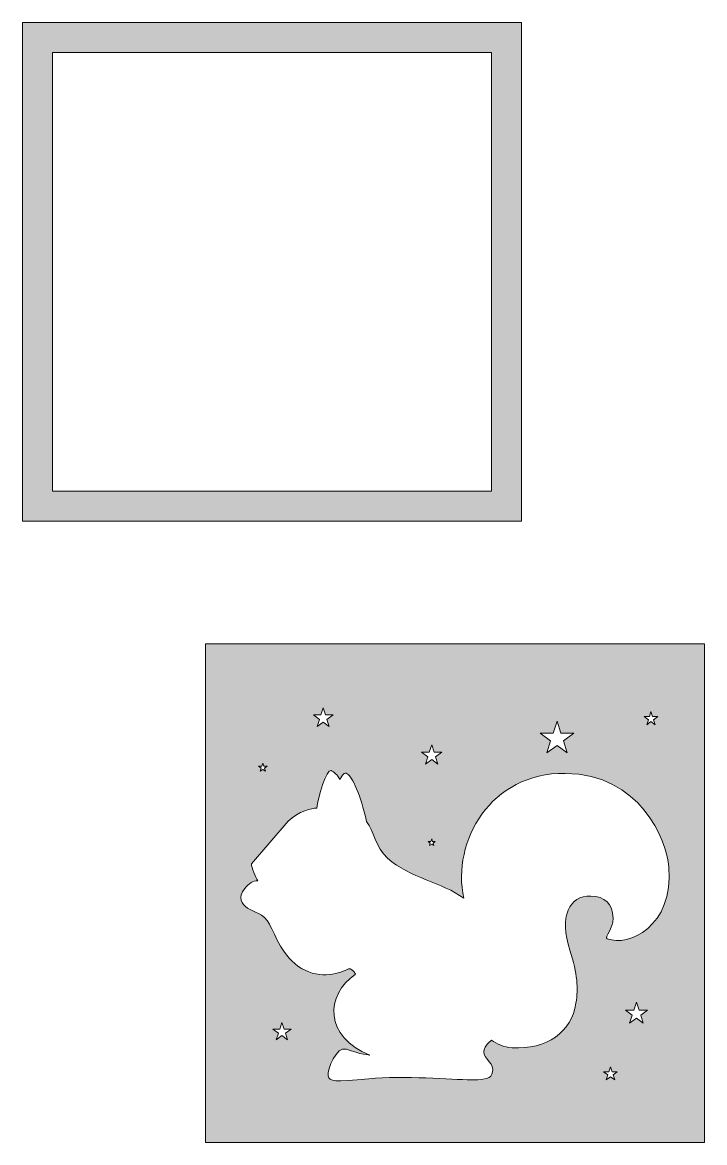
# Model space of a CAD drawing. Header units: inches. Extents: x 843 to 4582, y -2318 to 1360.
# Drawn here: x 843 to 2182, y -1090 to 1110 of the extents above; entities that cross this region are included whole.
import ezdxf

# ---------------------------------------------------------------- set-up
doc = ezdxf.new("R2010")
doc.units = ezdxf.units.IN
doc.header["$MEASUREMENT"] = 0
doc.layers.add('Layer 1', color=7, linetype='Continuous')

msp = doc.modelspace()

# ---------------------------------------------------------------- hatches: boundary and pattern name
at = {"layer": 'Layer 1', "true_color": 0xf5871d}
h = msp.add_hatch(color=30, dxfattribs=at)
h.dxf.hatch_style = 2
h.paths.add_polyline_path([(842.6, 1110), (842.6, 130.4), (1822.3, 130.4), (1822.3, 1110)])
h.paths.add_polyline_path([(1763.4, 189.2), (901.5, 189.2), (901.5, 1051.1), (1763.4, 1051.1)])
at = {"layer": 'Layer 1', "true_color": 0xffeed6}
h = msp.add_hatch(color=7, dxfattribs=at)
h.dxf.hatch_style = 2
h.paths.add_polyline_path([(1202.2, -110.2), (1202.2, -1089.8), (2181.8, -1089.8), (2181.8, -110.2)])
h.paths.add_polyline_path([(2073.4, -253.2), (2076.6, -243.4), (2079.8, -253.2), (2090.1, -253.2), (2081.7, -259.3), (2084.9, -269.1), (2076.6, -263.1), (2068.2, -269.1), (2071.4, -259.3), (2063, -253.2)])
h.paths.add_polyline_path([(1884.4, -286), (1892.1, -262.2), (1899.8, -286), (1924.8, -286), (1904.6, -300.7), (1912.3, -324.5), (1892.1, -309.8), (1871.8, -324.5), (1879.6, -300.7), (1859.3, -286)])
h.paths.add_polyline_path([(1641.4, -323.2), (1646.1, -308.8), (1650.8, -323.2), (1665.9, -323.2), (1653.7, -332.1), (1658.3, -346.5), (1646.1, -337.6), (1633.9, -346.5), (1638.5, -332.1), (1626.3, -323.2)])
h.paths.add_polyline_path([(1650.5, -506.7), (1646.1, -503.5), (1641.7, -506.7), (1643.4, -501.5), (1639, -498.3), (1644.4, -498.3), (1646.1, -493.1), (1647.8, -498.3), (1653.2, -498.3), (1648.8, -501.5)])
h.paths.add_polyline_path([(1428.6, -250), (1433.1, -236), (1437.7, -250), (1452.4, -250), (1440.5, -258.7), (1445, -272.7), (1433.1, -264), (1421.2, -272.7), (1425.7, -258.7), (1413.8, -250)])
h.paths.add_polyline_path([(1312.7, -350.9), (1314.6, -344.9), (1316.6, -350.9), (1322.9, -350.9), (1317.8, -354.7), (1319.8, -360.7), (1314.6, -357), (1309.5, -360.7), (1311.4, -354.7), (1306.3, -350.9)])
h.paths.add_polyline_path([(1363.2, -887.8), (1352.1, -879.8), (1341.1, -887.8), (1345.3, -874.8), (1334.2, -866.8), (1347.9, -866.8), (1352.1, -853.8), (1356.3, -866.8), (1370, -866.8), (1358.9, -874.8)])
h.paths.add_polyline_path([(2005.4, -966.6), (1997.1, -960.5), (1988.8, -966.6), (1991.9, -956.8), (1983.6, -950.7), (1993.9, -950.7), (1997.1, -941), (2000.3, -950.7), (2010.5, -950.7), (2002.2, -956.8)])
h.paths.add_polyline_path([(2061.5, -855.1), (2048.1, -845.3), (2034.7, -855.1), (2039.8, -839.3), (2026.4, -829.6), (2043, -829.6), (2048.1, -813.8), (2053.2, -829.6), (2069.8, -829.6), (2056.4, -839.3)])
edge = h.paths.add_edge_path()
edge.add_spline(control_points=[(1990.8, -689.4), (1983.9, -686.5), (2003.3, -669.4), (2002.3, -649.4), (2000.9, -620.2), (1986.3, -606.6), (1958.5, -605.6), (1916.2, -604.2), (1895.8, -646.5), (1917.3, -711.9), (1932.7, -758.9), (1933.8, -786.7), (1929.3, -815.9), (1920.6, -872.8), (1872.4, -907.8), (1803.8, -903.5), (1787.5, -902.4), (1774.1, -896.3), (1763.5, -888.7), (1757.3, -893.7), (1752.3, -899), (1749.8, -904.9), (1742.3, -922.1), (1766.8, -931.1), (1765.8, -946), (1764.7, -960.9), (1762.6, -966.6), (1723.5, -966.6), (1684.3, -966.6), (1592.3, -957.3), (1522.4, -964.3), (1454.3, -971.1), (1445.6, -970.1), (1443.1, -958.9), (1440.2, -945.8), (1459.9, -899.7), (1478.2, -906.4), (1505.9, -916.6), (1524.9, -918.1), (1524.9, -918.1), (1435.8, -883), (1435.8, -799.8), (1496.8, -759.3), (1492.1, -751.6), (1486.4, -746.9), (1482.9, -748.7), (1468.3, -756.4), (1428.6, -770.8), (1390.2, -747.6), (1353.3, -725.3), (1339.4, -682.7), (1327.7, -660.9), (1316.1, -639.2), (1296.4, -637.4), (1284.7, -629.3), (1273.1, -621.3), (1264.7, -608.5), (1279.1, -591.1), (1287.1, -581.3), (1295.3, -574.6), (1304.8, -575.6), (1300.5, -568.6), (1292.3, -549.7), (1292.3, -542.4), (1292.3, -542.4), (1364.2, -458.3), (1364.2, -458.3), (1384.9, -439.4), (1411.9, -432.5), (1420.3, -433.1), (1423.5, -413.6), (1438.8, -355.2), (1448.9, -359.2), (1454.2, -361.4), (1460.3, -367.9), (1466.3, -376.6), (1470.3, -367.4), (1474.9, -362), (1479.9, -365.4), (1490.5, -372.3), (1506.6, -405.6), (1518.1, -459.5), (1533.3, -477.6), (1534.5, -509.4), (1559.5, -531.5), (1603.5, -570.5), (1667.2, -578.3), (1708.9, -610), (1685.5, -497.6), (1761.4, -363.2), (1908.2, -364.7), (2054.9, -366.2), (2107.5, -494.6), (2111.8, -548.7), (2121.3, -665.3), (2032, -706.5), (1990.8, -689.4)], knot_values=[0, 0, 0, 0, 1, 1, 1, 2, 2, 2, 3, 3, 3, 4, 4, 4, 5, 5, 5, 6, 6, 6, 7, 7, 7, 8, 8, 8, 9, 9, 9, 10, 10, 10, 11, 11, 11, 12, 12, 12, 13, 13, 13, 14, 14, 14, 15, 15, 15, 16, 16, 16, 17, 17, 17, 18, 18, 18, 19, 19, 19, 20, 20, 20, 21, 21, 21, 22, 22, 22, 23, 23, 23, 24, 24, 24, 25, 25, 25, 26, 26, 26, 27, 27, 27, 28, 28, 28, 29, 29, 29, 30, 30, 30, 31, 31, 31, 32, 32, 32, 32], degree=3, periodic=1)

# ---------------------------------------------------------------- linework, layer by layer
at = {"layer": 'Layer 1', "lineweight": 0}
for points in [[(842.6, 1110), (842.6, 130.4), (1822.3, 130.4), (1822.3, 1110), (842.6, 1110)], [(1763.4, 189.2), (901.5, 189.2), (901.5, 1051.1), (1763.4, 1051.1), (1763.4, 189.2)], [(1202.2, -110.2), (1202.2, -1089.8), (2181.8, -1089.8), (2181.8, -110.2), (1202.2, -110.2)], [(1428.6, -250), (1433.1, -236), (1437.7, -250), (1452.4, -250), (1440.5, -258.7), (1445, -272.7), (1433.1, -264), (1421.2, -272.7), (1425.7, -258.7), (1413.8, -250), (1428.6, -250)], [(1884.4, -286), (1892.1, -262.2), (1899.8, -286), (1924.8, -286), (1904.6, -300.7), (1912.3, -324.5), (1892.1, -309.8), (1871.8, -324.5), (1879.6, -300.7), (1859.3, -286), (1884.4, -286)], [(2073.4, -253.2), (2076.6, -243.4), (2079.8, -253.2), (2090.1, -253.2), (2081.7, -259.3), (2084.9, -269.1), (2076.6, -263.1), (2068.2, -269.1), (2071.4, -259.3), (2063, -253.2), (2073.4, -253.2)], [(1641.4, -323.2), (1646.1, -308.8), (1650.8, -323.2), (1665.9, -323.2), (1653.7, -332.1), (1658.3, -346.5), (1646.1, -337.6), (1633.9, -346.5), (1638.5, -332.1), (1626.3, -323.2), (1641.4, -323.2)], [(1312.7, -350.9), (1314.6, -344.9), (1316.6, -350.9), (1322.9, -350.9), (1317.8, -354.7), (1319.8, -360.7), (1314.6, -357), (1309.5, -360.7), (1311.4, -354.7), (1306.3, -350.9), (1312.7, -350.9)], [(1650.5, -506.7), (1646.1, -503.5), (1641.7, -506.7), (1643.4, -501.5), (1639, -498.3), (1644.4, -498.3), (1646.1, -493.1), (1647.8, -498.3), (1653.2, -498.3), (1648.8, -501.5), (1650.5, -506.7)], [(2061.5, -855.1), (2048.1, -845.3), (2034.7, -855.1), (2039.8, -839.3), (2026.4, -829.6), (2043, -829.6), (2048.1, -813.8), (2053.2, -829.6), (2069.8, -829.6), (2056.4, -839.3), (2061.5, -855.1)], [(1363.2, -887.8), (1352.1, -879.8), (1341.1, -887.8), (1345.3, -874.8), (1334.2, -866.8), (1347.9, -866.8), (1352.1, -853.8), (1356.3, -866.8), (1370, -866.8), (1358.9, -874.8), (1363.2, -887.8)], [(2005.4, -966.6), (1997.1, -960.5), (1988.8, -966.6), (1991.9, -956.8), (1983.6, -950.7), (1993.9, -950.7), (1997.1, -941), (2000.3, -950.7), (2010.5, -950.7), (2002.2, -956.8), (2005.4, -966.6)]]:
    msp.add_lwpolyline(points, dxfattribs=at)
msp.add_open_spline([(1990.8, -689.4), (1983.9, -686.5), (2003.3, -669.4), (2002.3, -649.4), (2000.9, -620.2), (1986.3, -606.6), (1958.5, -605.6), (1916.2, -604.2), (1895.8, -646.5), (1917.3, -711.9), (1932.7, -758.9), (1933.8, -786.7), (1929.3, -815.9), (1920.6, -872.8), (1872.4, -907.8), (1803.8, -903.5), (1787.5, -902.4), (1774.1, -896.3), (1763.5, -888.7), (1757.3, -893.7), (1752.3, -899), (1749.8, -904.9), (1742.3, -922.1), (1766.8, -931.1), (1765.8, -946), (1764.7, -960.9), (1762.6, -966.6), (1723.5, -966.6), (1684.3, -966.6), (1592.3, -957.3), (1522.4, -964.3), (1454.3, -971.1), (1445.6, -970.1), (1443.1, -958.9), (1440.2, -945.8), (1459.9, -899.7), (1478.2, -906.4), (1505.9, -916.6), (1524.9, -918.1), (1524.9, -918.1), (1435.8, -883), (1435.8, -799.8), (1496.8, -759.3), (1492.1, -751.6), (1486.4, -746.9), (1482.9, -748.7), (1468.3, -756.4), (1428.6, -770.8), (1390.2, -747.6), (1353.3, -725.3), (1339.4, -682.7), (1327.7, -660.9), (1316.1, -639.2), (1296.4, -637.4), (1284.7, -629.3), (1273.1, -621.3), (1264.7, -608.5), (1279.1, -591.1), (1287.1, -581.3), (1295.3, -574.6), (1304.8, -575.6), (1300.5, -568.6), (1292.3, -549.7), (1292.3, -542.4), (1292.3, -542.4), (1364.2, -458.3), (1364.2, -458.3), (1384.9, -439.4), (1411.9, -432.5), (1420.3, -433.1), (1423.5, -413.6), (1438.8, -355.2), (1448.9, -359.2), (1454.2, -361.4), (1460.3, -367.9), (1466.3, -376.6), (1470.3, -367.4), (1474.9, -362), (1479.9, -365.4), (1490.5, -372.3), (1506.6, -405.6), (1518.1, -459.5), (1533.3, -477.6), (1534.5, -509.4), (1559.5, -531.5), (1603.5, -570.5), (1667.2, -578.3), (1708.9, -610), (1685.5, -497.6), (1761.4, -363.2), (1908.2, -364.7), (2054.9, -366.2), (2107.5, -494.6), (2111.8, -548.7), (2121.3, -665.3), (2032, -706.5), (1990.8, -689.4)], degree=3, knots=[0, 0, 0, 0, 1, 1, 1, 2, 2, 2, 3, 3, 3, 4, 4, 4, 5, 5, 5, 6, 6, 6, 7, 7, 7, 8, 8, 8, 9, 9, 9, 10, 10, 10, 11, 11, 11, 12, 12, 12, 13, 13, 13, 14, 14, 14, 15, 15, 15, 16, 16, 16, 17, 17, 17, 18, 18, 18, 19, 19, 19, 20, 20, 20, 21, 21, 21, 22, 22, 22, 23, 23, 23, 24, 24, 24, 25, 25, 25, 26, 26, 26, 27, 27, 27, 28, 28, 28, 29, 29, 29, 30, 30, 30, 31, 31, 31, 32, 32, 32, 32], dxfattribs=at)

doc.saveas('drawing.dxf')
